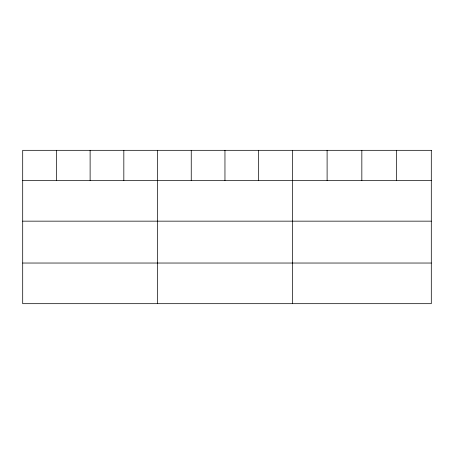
<?xml version="1.0" encoding="UTF-8"?>
<svg xmlns="http://www.w3.org/2000/svg" width="454" height="454" viewBox="0 0 454 454"><rect width="100%" height="100%" fill="white"/><g stroke="black" fill="none" stroke-linecap="round" stroke-linejoin="round"><path stroke-width="0.68" d="M22.7 180.51L431.3 180.51M22.7 221.155L431.3 221.155M22.7 263.036L431.3 263.036M396.569 150.319L396.569 180.51M361.838 150.319L361.838 180.51M327.107 150.319L327.107 180.51M292.376 150.319L292.376 303.681M258.666 150.319L258.666 180.51M224.957 150.319L224.957 180.51M191.248 150.319L191.248 180.51M157.538 150.319L157.538 303.681M123.828 150.319L123.828 180.51M90.119 150.319L90.119 180.51M56.41 150.319L56.41 180.51M431.3 150.319L22.7 150.319L22.7 303.681L431.3 303.681L431.3 150.319"/></g></svg>
